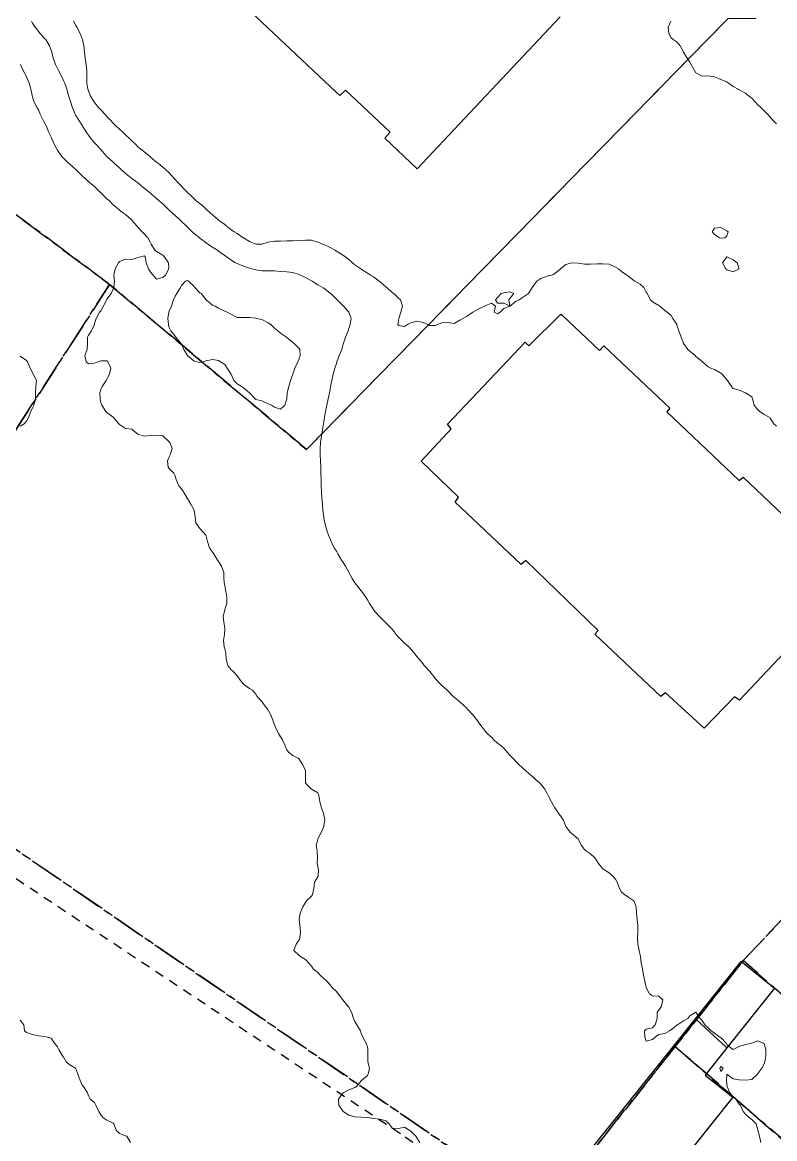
# Model space of a CAD drawing. Header units: centimetres. Extents: x 0 to 642158, y -847 to 649707.
# Drawn here: x 616067.4 to 616128.1, y 621490.6 to 621580.6 of the extents above; entities that cross this region are included whole.
import ezdxf

# ---------------------------------------------------------------- set-up
doc = ezdxf.new("R2010")
doc.units = ezdxf.units.CM
doc.header["$MEASUREMENT"] = 0
doc.linetypes.add('CENTERX2', pattern=[4, 2.5, -0.5, 0.5, -0.5])
doc.linetypes.add('JIS_02_0.7', pattern=[1.35, 0.75, -0.6])
doc.layers.add('SPW_batiments', color=7, linetype='Continuous')
doc.layers.add('SPW_parcellaire cadastral', color=7, linetype='CENTERX2', lineweight=25, true_color=0xff0542)
doc.layers.add('WAL_parcellaire agricole', color=7, linetype='JIS_02_0.7', lineweight=25)
doc.layers.add('WAL_topographie 0.5', color=253, linetype='Continuous', lineweight=20)

msp = doc.modelspace()

# ---------------------------------------------------------------- linework, layer by layer
at = {"layer": 'SPW_batiments'}
for points in [[(616110.808, 621581.099), (616099.272, 621568.823), (616096.651, 621571.308), (616097.101, 621571.782), (616093.476, 621575.165), (616093.02, 621574.746), (616092.73, 621575.021), (616083.55, 621583.701)], [(616131.543, 621532.621), (616125.251, 621525.937), (616124.863, 621526.21), (616122.403, 621523.673), (616119.298, 621526.526), (616118.923, 621526.229), (616113.593, 621531.276), (616113.874, 621531.572), (616108.039, 621537.212), (616107.665, 621536.885), (616102.333, 621541.912), (616102.609, 621542.324), (616099.587, 621545.223), (616102.002, 621547.833), (616101.707, 621548.208), (616107.972, 621554.823), (616108.28, 621554.531), (616110.861, 621557.093), (616110.954, 621557.005)], [(616110.954, 621557.005), (616113.962, 621554.168), (616114.317, 621554.545), (616119.654, 621549.512), (616119.402, 621549.221), (616125.233, 621543.673), (616125.554, 621543.935), (616130.877, 621538.879)], [(616125.415, 621504.84), (616126.293, 621504.138), (616128.092, 621502.701), (616124.25, 621497.891), (616121.718, 621500.233), (616125.404, 621504.848), (616125.415, 621504.84)], [(616122.492, 621495.689), (616124.737, 621493.896), (616114.455, 621481.023), (616113.22, 621482.01), (616112.211, 621482.816), (616109.522, 621484.963), (616119.804, 621497.836), (616121.718, 621500.233), (616121.727, 621500.223), (616124.25, 621497.891), (616122.492, 621495.689)]]:
    msp.add_lwpolyline(points, dxfattribs=at)
at = {"layer": 'SPW_parcellaire cadastral'}
for points in [[(616078.403, 621613.766), (616081.256, 621617.297), (616086.244, 621613.678), (616089.571, 621617.581), (616126.564, 621580.967), (616124.317, 621580.94), (616090.336, 621546.174), (616074.467, 621559.494), (616048.219, 621579.062), (616052.215, 621584.355), (616054.384, 621587.228), (616060.427, 621595.231), (616063.428, 621599.207), (616065.312, 621597.443), (616071.925, 621605.677), (616075.143, 621609.686), (616078.403, 621613.766)], [(616030.504, 621533.084), (616026.112, 621536.006), (615988.806, 621560.982), (615991.83, 621565.447), (615994.056, 621563.919), (616005.271, 621580.479), (616003.035, 621581.993), (616008.225, 621589.67), (616019.203, 621582.014), (616028.8, 621575.322), (616029.416, 621576.105), (616030.649, 621577.672), (616031.659, 621579.378), (616032.66, 621581.07), (616034.161, 621583.607), (616036.519, 621587.592), (616039.23, 621586.023), (616042.392, 621583.574), (616048.219, 621579.062), (616074.467, 621559.494), (616051.746, 621524.303), (616049.297, 621520.51), (616030.504, 621533.084)], [(616074.467, 621559.494), (616090.336, 621546.174), (616124.317, 621580.94)], [(616103.533, 621488.736), (616051.746, 621524.303), (616074.467, 621559.494)], [(616103.533, 621488.736), (616057.078, 621430.82), (616056.186, 621431.425), (616049.586, 621435.905), (616041.372, 621441.481), (616037.414, 621444.167), (616031.988, 621447.851), (616022.872, 621454.039), (615994.658, 621473.191), (615990.935, 621475.719), (615993.178, 621478.971), (615996.45, 621483.713), (615999.555, 621488.215), (616004.215, 621494.971), (616007.423, 621499.621), (616011.931, 621506.158), (616016.407, 621512.647), (616019.339, 621516.898), (616022.615, 621521.647), (616024.809, 621524.823), (616030.504, 621533.084), (616049.297, 621520.51), (616051.746, 621524.303), (616103.533, 621488.736)], [(616134.602, 621514.506), (616125.565, 621504.926), (616120.073, 621497.984), (616109.509, 621484.632)], [(616125.565, 621504.926), (616134.602, 621514.506), (616166.584, 621488.35), (616182.916, 621474.398), (616181.64, 621473.092), (616201.999, 621454.017), (616193.523, 621445.211), (616187.767, 621450.269), (616177.811, 621459.017), (616125.565, 621504.926)], [(616120.073, 621497.984), (616125.565, 621504.926), (616177.811, 621459.017), (616187.767, 621450.269), (616193.523, 621445.211), (616187.86, 621439.329), (616182.366, 621444.083), (616173.14, 621452.066), (616172.224, 621452.859), (616141.743, 621479.233), (616120.073, 621497.984)], [(616141.743, 621479.233), (616137.455, 621474.256), (616167.07, 621449.166), (616169.031, 621447.479), (616178.457, 621439.035), (616183.385, 621434.68), (616176.449, 621427.473), (616168.941, 621433.983), (616166.153, 621436.401), (616162.382, 621439.67), (616144.563, 621455.121), (616135.262, 621463.185), (616109.509, 621484.632), (616120.073, 621497.984), (616141.743, 621479.233)]]:
    msp.add_lwpolyline(points, dxfattribs=at)
at = {"layer": 'WAL_parcellaire agricole'}
msp.add_lwpolyline([(616098.308, 621490.709), (616135.597, 621462.571), (616105.887, 621429.71), (616076.17, 621450.778), (616060.316, 621429.11), (615992.454, 621475.196), (616034.304, 621533.201), (616098.308, 621490.709)], dxfattribs=at)
at = {"layer": 'WAL_topographie 0.5'}
for points in [[(616068.161, 621580.75), (616068.25, 621580.576), (616068.47, 621580.25), (616068.75, 621579.889), (616068.871, 621579.75), (616069.25, 621579.321), (616069.308, 621579.25), (616069.618, 621578.75), (616069.75, 621578.393), (616069.793, 621578.25), (616069.919, 621577.75), (616070.093, 621577.25), (616070.25, 621576.928), (616070.335, 621576.75), (616070.615, 621576.25), (616070.75, 621575.959), (616070.84, 621575.75), (616071.008, 621575.25), (616071.157, 621574.75), (616071.25, 621574.429), (616071.299, 621574.25), (616071.467, 621573.75), (616071.683, 621573.25), (616071.75, 621573.13), (616071.97, 621572.75), (616072.25, 621572.318), (616072.292, 621572.25), (616072.608, 621571.75), (616072.75, 621571.543), (616072.98, 621571.25), (616073.25, 621570.927), (616073.419, 621570.75), (616073.75, 621570.373), (616073.856, 621570.25), (616074.25, 621569.82), (616074.319, 621569.75), (616074.75, 621569.365), (616074.87, 621569.25), (616075.25, 621568.904), (616075.418, 621568.75), (616075.75, 621568.453), (616075.996, 621568.25), (616076.25, 621568.053), (616076.661, 621567.75), (616076.75, 621567.685), (616077.25, 621567.27), (616077.274, 621567.25), (616077.75, 621566.858), (616077.878, 621566.75), (616078.25, 621566.432), (616078.463, 621566.25), (616078.75, 621565.997), (616079.005, 621565.75), (616079.25, 621565.523), (616079.538, 621565.25), (616079.75, 621565.052), (616080.073, 621564.75), (616080.25, 621564.584), (616080.598, 621564.25), (616080.75, 621564.105), (616081.124, 621563.75), (616081.25, 621563.634), (616081.723, 621563.25), (616081.75, 621563.227), (616082.25, 621562.839), (616082.374, 621562.75), (616082.75, 621562.505), (616083.153, 621562.25), (616083.25, 621562.186), (616083.75, 621561.833), (616083.856, 621561.75), (616084.25, 621561.469), (616084.609, 621561.25), (616084.75, 621561.172), (616085.25, 621560.961), (616085.75, 621560.798), (616085.932, 621560.75), (616086.25, 621560.66), (616086.75, 621560.591), (616087.25, 621560.589), (616087.75, 621560.581), (616088.25, 621560.541), (616088.75, 621560.505), (616089.25, 621560.45), (616089.75, 621560.294), (616089.852, 621560.25), (616090.25, 621560.051), (616090.75, 621559.782), (616090.806, 621559.75), (616091.25, 621559.47), (616091.643, 621559.25), (616091.75, 621559.184), (616092.25, 621558.8), (616092.306, 621558.75), (616092.75, 621558.317), (616092.815, 621558.25), (616093.25, 621557.82), (616093.322, 621557.75), (616093.75, 621557.257), (616093.756, 621557.25), (616093.932, 621556.75), (616093.863, 621556.25), (616093.75, 621555.93), (616093.693, 621555.75), (616093.496, 621555.25), (616093.338, 621554.75), (616093.25, 621554.477), (616093.179, 621554.25), (616092.98, 621553.75), (616092.795, 621553.25), (616092.75, 621553.107), (616092.641, 621552.75), (616092.5, 621552.25), (616092.38, 621551.75), (616092.288, 621551.25), (616092.25, 621551.024), (616092.196, 621550.75), (616092.089, 621550.25), (616091.985, 621549.75), (616091.886, 621549.25), (616091.801, 621548.75), (616091.75, 621548.417), (616091.722, 621548.25), (616091.645, 621547.75), (616091.563, 621547.25), (616091.476, 621546.75), (616091.436, 621546.25), (616091.453, 621545.75), (616091.473, 621545.25), (616091.486, 621544.75), (616091.507, 621544.25), (616091.522, 621543.75), (616091.531, 621543.25), (616091.546, 621542.75), (616091.578, 621542.25), (616091.621, 621541.75), (616091.671, 621541.25), (616091.733, 621540.75), (616091.75, 621540.667), (616091.822, 621540.25), (616091.958, 621539.75), (616092.129, 621539.25), (616092.25, 621538.963), (616092.333, 621538.75), (616092.586, 621538.25), (616092.75, 621537.959), (616092.862, 621537.75), (616093.171, 621537.25), (616093.25, 621537.134), (616093.482, 621536.75), (616093.75, 621536.273), (616093.762, 621536.25), (616094.026, 621535.75), (616094.25, 621535.407), (616094.363, 621535.25), (616094.75, 621534.775), (616094.77, 621534.75), (616095.13, 621534.25), (616095.25, 621534.047), (616095.434, 621533.75), (616095.744, 621533.25), (616095.75, 621533.242), (616096.188, 621532.75), (616096.25, 621532.679), (616096.7, 621532.25), (616096.75, 621532.194), (616097.179, 621531.75), (616097.25, 621531.665), (616097.564, 621531.25), (616097.75, 621531.033), (616098.028, 621530.75), (616098.25, 621530.553), (616098.586, 621530.25), (616098.75, 621530.066), (616099.022, 621529.75), (616099.25, 621529.467), (616099.425, 621529.25), (616099.75, 621528.865), (616099.842, 621528.75), (616100.25, 621528.279), (616100.28, 621528.25), (616100.688, 621527.75), (616100.75, 621527.669), (616101.11, 621527.25), (616101.25, 621527.125), (616101.7, 621526.75), (616101.75, 621526.708), (616102.181, 621526.25), (616102.25, 621526.18), (616102.75, 621525.75), (616102.75, 621525.75), (616103.25, 621525.318), (616103.308, 621525.25), (616103.75, 621524.761), (616103.759, 621524.75), (616104.16, 621524.25), (616104.25, 621524.109), (616104.505, 621523.75), (616104.75, 621523.429), (616104.917, 621523.25), (616105.25, 621522.956), (616105.464, 621522.75), (616105.75, 621522.475), (616106.031, 621522.25), (616106.25, 621522.07), (616106.536, 621521.75), (616106.75, 621521.5), (616106.972, 621521.25), (616107.25, 621520.977), (616107.477, 621520.75), (616107.75, 621520.491), (616108.03, 621520.25), (616108.25, 621520.046), (616108.583, 621519.75), (616108.75, 621519.599), (616109.161, 621519.25), (616109.25, 621519.159), (616109.577, 621518.75), (616109.75, 621518.411), (616109.84, 621518.25), (616110.113, 621517.75), (616110.25, 621517.444), (616110.38, 621517.25), (616110.717, 621516.75), (616110.75, 621516.705), (616111.083, 621516.25), (616111.25, 621515.75), (616111.25, 621515.75), (616111.643, 621515.25), (616111.75, 621515.19), (616112.25, 621514.75), (616112.25, 621514.75), (616112.5, 621514.25), (616112.75, 621513.893), (616112.917, 621513.75), (616113.25, 621513.536), (616113.558, 621513.25), (616113.75, 621512.987), (616113.895, 621512.75), (616114.25, 621512.327), (616114.375, 621512.25), (616114.75, 621512.019), (616115.042, 621511.75), (616115.25, 621511.487), (616115.4, 621511.25), (616115.583, 621510.75), (616115.75, 621510.45), (616116, 621510.25), (616116.25, 621510.062), (616116.75, 621509.75), (616116.75, 621509.75), (616116.93, 621509.25), (616116.946, 621508.75), (616117, 621508.25), (616117.071, 621507.75), (616117.073, 621507.25), (616117.05, 621506.75), (616117.058, 621506.25), (616117.167, 621505.75), (616117.25, 621505.35), (616117.269, 621505.25), (616117.339, 621504.75), (616117.439, 621504.25), (616117.532, 621503.75), (616117.641, 621503.25), (616117.75, 621502.75), (616117.75, 621502.75), (616118.013, 621502.25), (616118.25, 621502.07), (616118.75, 621502.05), (616119.078, 621501.75), (616118.969, 621501.25), (616118.75, 621500.932), (616118.632, 621500.75), (616118.621, 621500.25), (616118.457, 621499.75), (616118.25, 621499.493), (616117.75, 621499.378), (616117.607, 621499.25), (616117.618, 621498.75), (616117.75, 621498.424), (616118.25, 621498.567), (616118.47, 621498.75), (616118.75, 621498.969), (616119.25, 621499.029), (616119.615, 621499.25), (616119.75, 621499.33), (616120.25, 621499.74), (616120.264, 621499.75), (616120.75, 621500.071), (616121.089, 621500.25), (616121.25, 621500.455), (616121.75, 621500.75), (616121.75, 621500.75), (616121.75, 621500.75), (616122.096, 621500.25), (616122.25, 621500.096), (616122.475, 621499.75), (616122.75, 621499.488), (616122.977, 621499.25), (616123.25, 621499.074), (616123.69, 621498.75), (616123.75, 621498.713), (616124.182, 621498.25), (616124.25, 621498.139), (616124.727, 621497.75), (616124.75, 621497.737), (616124.765, 621497.75), (616125.25, 621497.979), (616125.75, 621498.151), (616126.219, 621498.25), (616126.25, 621498.263), (616126.75, 621498.447), (616127.167, 621498.25), (616127.25, 621498.198), (616127.381, 621497.75), (616127.379, 621497.25), (616127.299, 621496.75), (616127.25, 621496.598), (616127.06, 621496.25), (616126.75, 621495.802), (616126.72, 621495.75), (616126.25, 621495.323), (616125.75, 621495.283), (616125.25, 621495.292), (616124.75, 621495.386), (616124.25, 621495.75), (616124.213, 621495.25), (616124.25, 621494.938), (616124.274, 621494.75), (616124.493, 621494.25), (616124.75, 621493.94), (616124.962, 621493.75), (616125.25, 621493.345), (616125.333, 621493.25), (616125.553, 621492.75), (616125.75, 621492.523), (616126.05, 621492.25), (616126.25, 621492.104), (616126.595, 621491.75), (616126.738, 621491.25), (616126.75, 621491.214), (616126.875, 621490.75), (616126.983, 621490.25)], [(616071.544, 621580.75), (616071.75, 621580.389), (616071.825, 621580.25), (616072.083, 621579.75), (616072.25, 621579.329), (616072.281, 621579.25), (616072.373, 621578.75), (616072.434, 621578.25), (616072.495, 621577.75), (616072.564, 621577.25), (616072.633, 621576.75), (616072.632, 621576.25), (616072.617, 621575.75), (616072.7, 621575.25), (616072.75, 621575.116), (616072.9, 621574.75), (616073.197, 621574.25), (616073.25, 621574.176), (616073.603, 621573.75), (616073.75, 621573.585), (616074.07, 621573.25), (616074.25, 621573.043), (616074.532, 621572.75), (616074.75, 621572.52), (616075.029, 621572.25), (616075.25, 621572.034), (616075.568, 621571.75), (616075.75, 621571.58), (616076.089, 621571.25), (616076.25, 621571.088), (616076.598, 621570.75), (616076.75, 621570.612), (616077.191, 621570.25), (616077.25, 621570.199), (616077.75, 621569.782), (616077.787, 621569.75), (616078.25, 621569.363), (616078.395, 621569.25), (616078.75, 621568.967), (616079.008, 621568.75), (616079.25, 621568.516), (616079.491, 621568.25), (616079.75, 621567.964), (616079.934, 621567.75), (616080.25, 621567.418), (616080.42, 621567.25), (616080.75, 621566.925), (616080.933, 621566.75), (616081.25, 621566.438), (616081.457, 621566.25), (616081.75, 621566.019), (616082.055, 621565.75), (616082.25, 621565.579), (616082.599, 621565.25), (616082.75, 621565.112), (616083.176, 621564.75), (616083.25, 621564.695), (616083.75, 621564.32), (616083.836, 621564.25), (616084.25, 621563.933), (616084.508, 621563.75), (616084.75, 621563.598), (616085.246, 621563.25), (616085.25, 621563.247), (616085.75, 621562.961), (616086.25, 621562.75), (616086.75, 621562.75), (616087.25, 621562.897), (616087.75, 621562.981), (616088.25, 621562.996), (616088.75, 621563.009), (616089.25, 621563.027), (616089.75, 621563.044), (616090.25, 621563.074), (616090.75, 621563.062), (616091.25, 621562.918), (616091.644, 621562.75), (616091.75, 621562.705), (616092.25, 621562.484), (616092.641, 621562.25), (616092.75, 621562.192), (616093.25, 621561.897), (616093.443, 621561.75), (616093.75, 621561.507), (616094.043, 621561.25), (616094.25, 621561.086), (616094.726, 621560.75), (616094.75, 621560.733), (616095.25, 621560.413), (616095.504, 621560.25), (616095.75, 621560.096), (616096.212, 621559.75), (616096.25, 621559.719), (616096.75, 621559.302), (616096.817, 621559.25), (616097.25, 621558.837), (616097.387, 621558.75), (616097.75, 621558.378), (616097.935, 621558.25), (616098.089, 621557.75), (616097.96, 621557.25), (616097.776, 621556.75), (616097.75, 621556.583), (616097.722, 621556.25), (616097.75, 621556.187), (616098.25, 621556.091), (616098.5, 621556.25), (616098.75, 621556.402), (616099.25, 621556.517), (616099.75, 621556.435), (616100.135, 621556.25), (616100.25, 621556.179), (616100.75, 621556.178), (616100.9, 621556.25), (616101.25, 621556.39), (616101.75, 621556.417), (616102.25, 621556.35), (616102.75, 621556.639), (616102.95, 621556.75), (616103.25, 621556.895), (616103.75, 621557.25), (616103.75, 621557.25), (616104.25, 621557.516), (616104.691, 621557.75), (616104.75, 621557.779), (616105.25, 621557.987), (616105.596, 621557.75), (616105.472, 621557.25), (616105.75, 621557.125), (616105.967, 621557.25), (616106.25, 621557.559), (616106.75, 621557.75), (616106.25, 621557.985), (616105.75, 621557.972), (616105.583, 621558.25), (616105.75, 621558.429), (616106.05, 621558.75), (616106.25, 621558.827), (616106.75, 621558.902), (616107.068, 621558.75), (616106.75, 621558.361), (616106.659, 621558.25), (616106.75, 621557.75), (616107.25, 621558.156), (616107.481, 621558.25), (616107.75, 621558.434), (616108.25, 621558.75), (616108.25, 621558.75), (616108.536, 621559.25), (616108.75, 621559.536), (616108.93, 621559.75), (616109.25, 621559.972), (616109.75, 621560.15), (616110.114, 621560.25), (616110.25, 621560.293), (616110.75, 621560.667), (616110.833, 621560.75), (616111.25, 621561.107), (616111.75, 621561.25), (616111.75, 621561.25), (616111.75, 621561.25), (616112.25, 621561.21), (616112.75, 621561.123), (616113.25, 621561.13), (616113.75, 621561.162), (616114.25, 621561.15), (616114.75, 621561.129), (616115.25, 621560.895), (616115.5, 621560.75), (616115.75, 621560.536), (616116.179, 621560.25), (616116.25, 621560.179), (616116.75, 621559.806), (616116.821, 621559.75), (616117.25, 621559.519), (616117.554, 621559.25), (616117.75, 621558.875), (616117.81, 621558.75), (616118.096, 621558.25), (616118.25, 621558.083), (616118.75, 621557.798), (616118.833, 621557.75), (616119.25, 621557.393), (616119.417, 621557.25), (616119.75, 621557), (616119.888, 621556.75), (616120.198, 621556.25), (616120.25, 621556.125), (616120.382, 621555.75), (616120.559, 621555.25), (616120.736, 621554.75), (616120.75, 621554.725), (616121.102, 621554.25), (616121.25, 621554.117), (616121.69, 621553.75), (616121.75, 621553.687), (616122.25, 621553.269), (616122.276, 621553.25), (616122.75, 621552.841), (616122.95, 621552.75), (616123.25, 621552.63), (616123.75, 621552.322), (616123.857, 621552.25), (616124.25, 621551.792), (616124.283, 621551.75), (616124.614, 621551.25), (616124.75, 621551.083), (616125.25, 621550.954), (616125.75, 621550.75), (616125.75, 621550.75), (616126.25, 621550.417), (616126.322, 621550.25), (616126.435, 621549.75), (616126.75, 621549.381), (616126.9, 621549.25), (616127.25, 621549.009), (616127.719, 621548.75), (616127.75, 621548.694), (616128.036, 621548.25), (616128.25, 621548.062)], [(616119.724, 621580.75), (616119.515, 621580.25), (616119.56, 621579.75), (616119.75, 621579.406), (616119.917, 621579.25), (616120.25, 621579.058), (616120.466, 621578.75), (616120.75, 621578.273), (616120.761, 621578.25), (616121.052, 621577.75), (616121.25, 621577.446), (616121.367, 621577.25), (616121.634, 621576.75), (616121.75, 621576.578), (616122.25, 621576.307), (616122.75, 621576.341), (616123.25, 621576.25), (616123.25, 621576.25), (616123.75, 621576.045), (616124.25, 621575.836), (616124.389, 621575.75), (616124.75, 621575.467), (616125.167, 621575.25), (616125.25, 621575.2), (616125.75, 621574.94), (616125.972, 621574.75), (616126.25, 621574.528), (616126.495, 621574.25), (616126.75, 621573.979), (616127.012, 621573.75), (616127.25, 621573.506), (616127.526, 621573.25), (616127.75, 621572.993), (616127.961, 621572.75), (616128.25, 621572.453)], [(616067.269, 621577.25), (616067.5, 621576.75), (616067.75, 621576.264), (616067.756, 621576.25), (616067.972, 621575.75), (616068.11, 621575.25), (616068.216, 621574.75), (616068.25, 621574.641), (616068.361, 621574.25), (616068.61, 621573.75), (616068.75, 621573.527), (616068.866, 621573.25), (616069.1, 621572.75), (616069.25, 621572.486), (616069.364, 621572.25), (616069.572, 621571.75), (616069.75, 621571.367), (616069.799, 621571.25), (616070.022, 621570.75), (616070.25, 621570.338), (616070.308, 621570.25), (616070.677, 621569.75), (616070.75, 621569.677), (616071.185, 621569.25), (616071.25, 621569.19), (616071.75, 621568.764), (616071.764, 621568.75), (616072.25, 621568.257), (616072.257, 621568.25), (616072.75, 621567.79), (616072.803, 621567.75), (616073.25, 621567.401), (616073.414, 621567.25), (616073.75, 621566.898), (616073.901, 621566.75), (616074.25, 621566.406), (616074.442, 621566.25), (616074.75, 621565.93), (616074.954, 621565.75), (616075.25, 621565.49), (616075.574, 621565.25), (616075.75, 621565.127), (616076.175, 621564.75), (616076.25, 621564.677), (616076.63, 621564.25), (616076.75, 621564.106), (616077.083, 621563.75), (616077.25, 621563.58), (616077.537, 621563.25), (616077.75, 621562.839), (616077.818, 621562.75), (616078.103, 621562.25), (616078.25, 621562.164), (616078.75, 621561.858), (616078.861, 621561.75), (616079.202, 621561.25), (616079.237, 621560.75), (616078.981, 621560.25), (616078.75, 621560.043), (616078.25, 621559.917), (616077.982, 621560.25), (616077.75, 621560.494), (616077.598, 621560.75), (616077.423, 621561.25), (616077.322, 621561.75), (616077.25, 621561.794), (616077.1, 621561.75), (616076.75, 621561.667), (616076.25, 621561.509), (616075.75, 621561.521), (616075.25, 621561.347), (616075.177, 621561.25), (616074.902, 621560.75), (616074.794, 621560.25), (616074.849, 621559.75), (616074.808, 621559.25), (616074.75, 621559.148), (616074.576, 621558.75), (616074.25, 621558.31), (616074.211, 621558.25), (616073.98, 621557.75), (616073.75, 621557.377), (616073.659, 621557.25), (616073.38, 621556.75), (616073.25, 621556.341), (616073.232, 621556.25), (616072.996, 621555.75), (616072.75, 621555.413), (616072.681, 621555.25), (616072.678, 621554.75), (616072.648, 621554.25), (616072.457, 621553.75), (616072.565, 621553.25), (616072.75, 621553.083), (616073.25, 621553.15), (616073.515, 621553.25), (616073.75, 621553.339), (616074.25, 621553.323), (616074.333, 621553.25), (616074.555, 621552.75), (616074.465, 621552.25), (616074.25, 621551.838), (616074.179, 621551.75), (616073.863, 621551.25), (616073.75, 621551.013), (616073.665, 621550.75), (616073.694, 621550.25), (616073.75, 621549.958), (616073.831, 621549.75), (616074.159, 621549.25), (616074.25, 621549.155), (616074.75, 621548.775), (616074.783, 621548.75), (616075.202, 621548.25), (616075.25, 621548.179), (616075.75, 621547.868), (616076.25, 621547.821), (616076.321, 621547.75), (616076.75, 621547.397), (616077.25, 621547.25), (616077.75, 621547.313), (616078.25, 621547.323), (616078.75, 621547.263), (616078.783, 621547.25), (616079.25, 621546.813), (616079.333, 621546.75), (616079.5, 621546.25), (616079.345, 621545.75), (616079.25, 621545.528), (616079.141, 621545.25), (616079.191, 621544.75), (616079.25, 621544.667), (616079.635, 621544.25), (616079.75, 621544.036), (616079.833, 621543.75), (616080.036, 621543.25), (616080.25, 621542.985), (616080.432, 621542.75), (616080.731, 621542.25), (616080.75, 621542.212), (616081.011, 621541.75), (616081.25, 621541.327), (616081.286, 621541.25), (616081.375, 621540.75), (616081.429, 621540.25), (616081.75, 621539.8), (616081.8, 621539.75), (616082.231, 621539.25), (616082.25, 621539.187), (616082.367, 621538.75), (616082.528, 621538.25), (616082.75, 621537.897), (616082.875, 621537.75), (616083.171, 621537.25), (616083.25, 621537.135), (616083.5, 621536.75), (616083.672, 621536.25), (616083.687, 621535.75), (616083.738, 621535.25), (616083.75, 621535.194), (616083.848, 621534.75), (616083.926, 621534.25), (616083.927, 621533.75), (616083.769, 621533.25), (616083.75, 621533.188), (616083.625, 621532.75), (616083.687, 621532.25), (616083.75, 621531.75), (616083.75, 621531.75), (616083.75, 621531.75), (616083.718, 621531.25), (616083.661, 621530.75), (616083.712, 621530.25), (616083.75, 621530.083), (616083.827, 621529.75), (616083.875, 621529.25), (616084.011, 621528.75), (616084.25, 621528.406), (616084.417, 621528.25), (616084.75, 621527.917), (616084.85, 621527.75), (616085.222, 621527.25), (616085.25, 621527.225), (616085.75, 621526.889), (616085.977, 621526.75), (616086.25, 621526.417), (616086.357, 621526.25), (616086.75, 621525.827), (616086.796, 621525.75), (616087.173, 621525.25), (616087.25, 621525.125), (616087.464, 621524.75), (616087.655, 621524.25), (616087.75, 621523.958), (616087.836, 621523.75), (616088.088, 621523.25), (616088.25, 621522.989), (616088.417, 621522.75), (616088.613, 621522.25), (616088.75, 621521.927), (616088.9, 621521.75), (616089.25, 621521.481), (616089.679, 621521.25), (616089.75, 621521.179), (616090.023, 621520.75), (616090.25, 621520.295), (616090.274, 621520.25), (616090.25, 621519.75), (616090.25, 621519.25), (616090.75, 621518.75), (616090.75, 621518.75), (616091.25, 621518.464), (616091.333, 621518.25), (616091.414, 621517.75), (616091.563, 621517.25), (616091.734, 621516.75), (616091.75, 621516.65), (616091.818, 621516.25), (616091.75, 621515.821), (616091.735, 621515.75), (616091.532, 621515.25), (616091.269, 621514.75), (616091.25, 621514.683), (616091.109, 621514.25), (616091.192, 621513.75), (616091.224, 621513.25), (616091.199, 621512.75), (616091.25, 621512.5), (616091.3, 621512.25), (616091.282, 621511.75), (616091.25, 621511.687), (616090.991, 621511.25), (616090.933, 621510.75), (616090.837, 621510.25), (616090.75, 621510.132), (616090.344, 621509.75), (616090.25, 621509.625), (616090.046, 621509.25), (616089.844, 621508.75), (616089.75, 621508.25), (616089.8, 621507.75), (616089.865, 621507.25), (616089.808, 621506.75), (616089.75, 621506.6), (616089.516, 621506.25), (616089.327, 621505.75), (616089.75, 621505.327), (616089.85, 621505.25), (616090.25, 621505), (616090.5, 621504.75), (616090.75, 621504.464), (616090.893, 621504.25), (616091.25, 621503.972), (616091.444, 621503.75), (616091.75, 621503.479), (616091.993, 621503.25), (616092.25, 621502.957), (616092.417, 621502.75), (616092.75, 621502.426), (616092.891, 621502.25), (616093.25, 621501.779), (616093.272, 621501.75), (616093.677, 621501.25), (616093.75, 621501.155), (616093.977, 621500.75), (616094.145, 621500.25), (616094.25, 621500.021), (616094.401, 621499.75), (616094.69, 621499.25), (616094.75, 621499.031), (616094.895, 621498.75), (616095.153, 621498.25), (616095.25, 621497.95), (616095.301, 621497.75), (616095.283, 621497.25), (616095.292, 621496.75), (616095.417, 621496.25), (616095.315, 621495.75), (616095.25, 621495.65), (616094.788, 621495.25), (616094.75, 621495.222), (616094.381, 621494.75), (616094.25, 621494.693), (616093.75, 621494.492), (616093.297, 621494.25), (616093.25, 621494.21), (616092.913, 621493.75), (616092.957, 621493.25), (616093.25, 621492.814), (616093.311, 621492.75), (616093.75, 621492.44), (616094.25, 621492.313), (616094.75, 621492.299), (616095.25, 621492.25), (616095.25, 621492.25), (616095.75, 621492.169), (616096.25, 621492.131), (616096.75, 621491.988), (616097.006, 621491.75), (616097.25, 621491.411), (616097.75, 621491.375), (616098.25, 621491.486), (616098.621, 621491.25), (616098.75, 621491.162), (616099.17, 621490.75), (616099.25, 621490.629), (616099.49, 621490.25)], [(616124.083, 621563.25), (616123.75, 621563.22), (616123.639, 621563.25), (616123.25, 621563.519), (616123.05, 621563.75), (616123.25, 621564.023), (616123.75, 621564.083), (616124.25, 621563.827), (616124.361, 621563.75), (616124.25, 621563.417), (616124.083, 621563.25)], [(616125.225, 621560.75), (616124.75, 621560.524), (616124.25, 621560.684), (616124.17, 621560.75), (616123.901, 621561.25), (616124.25, 621561.734), (616124.75, 621561.478), (616125.068, 621561.25), (616125.225, 621560.75)], [(616088.583, 621549.75), (616088.25, 621549.438), (616087.75, 621549.592), (616087.519, 621549.75), (616087.25, 621549.871), (616086.75, 621550.098), (616086.25, 621550.217), (616086.2, 621550.25), (616085.75, 621550.75), (616085.75, 621550.75), (616085.25, 621551.143), (616085.114, 621551.25), (616084.75, 621551.472), (616084.472, 621551.75), (616084.271, 621552.25), (616084.25, 621552.283), (616083.958, 621552.75), (616083.75, 621553.028), (616083.417, 621553.25), (616083.25, 621553.355), (616082.75, 621553.434), (616082.25, 621553.325), (616082, 621553.25), (616081.75, 621553.19), (616081.536, 621553.25), (616081.25, 621553.341), (616080.75, 621553.75), (616080.75, 621553.75), (616080.462, 621554.25), (616080.25, 621554.673), (616080.21, 621554.75), (616079.806, 621555.25), (616079.75, 621555.313), (616079.388, 621555.75), (616079.25, 621556.083), (616079.202, 621556.25), (616079.162, 621556.75), (616079.242, 621557.25), (616079.25, 621557.279), (616079.45, 621557.75), (616079.609, 621558.25), (616079.75, 621558.55), (616079.893, 621558.75), (616080.185, 621559.25), (616080.25, 621559.417), (616080.583, 621559.75), (616080.75, 621559.818), (616080.813, 621559.75), (616081.25, 621559.346), (616081.324, 621559.25), (616081.75, 621558.824), (616081.846, 621558.75), (616082.25, 621558.25), (616082.25, 621558.25), (616082.75, 621557.821), (616082.964, 621557.75), (616083.25, 621557.568), (616083.75, 621557.35), (616083.938, 621557.25), (616084.25, 621557.083), (616084.75, 621556.821), (616085.25, 621556.829), (616085.75, 621556.813), (616086.25, 621556.762), (616086.321, 621556.75), (616086.75, 621556.653), (616087.25, 621556.408), (616087.457, 621556.25), (616087.75, 621555.957), (616088.023, 621555.75), (616088.25, 621555.55), (616088.719, 621555.25), (616088.75, 621555.217), (616089.25, 621554.806), (616089.309, 621554.75), (616089.75, 621554.333), (616089.8, 621554.25), (616089.833, 621553.75), (616089.75, 621553.477), (616089.641, 621553.25), (616089.411, 621552.75), (616089.25, 621552.25), (616089.25, 621552.25), (616089.056, 621551.75), (616088.912, 621551.25), (616088.796, 621550.75), (616088.75, 621550.25), (616088.75, 621550.25), (616088.583, 621549.75)], [(616067.25, 621553.71), (616067.75, 621553.35), (616067.843, 621553.25), (616068.068, 621552.75), (616068.25, 621552.375), (616068.3, 621552.25), (616068.567, 621551.75), (616068.527, 621551.25), (616068.5, 621550.75), (616068.489, 621550.25), (616068.34, 621549.75), (616068.25, 621549.545), (616068.122, 621549.25), (616067.925, 621548.75), (616067.75, 621548.449), (616067.566, 621548.25), (616067.25, 621548.044)], [(616067.25, 621500.118), (616067.554, 621499.75), (616067.611, 621499.25), (616067.75, 621499.111), (616068.25, 621498.95), (616068.75, 621498.863), (616069.25, 621498.788), (616069.417, 621498.75), (616069.75, 621498.667), (616070.028, 621498.25), (616070.25, 621497.964), (616070.375, 621497.75), (616070.667, 621497.25), (616070.75, 621497.135), (616070.968, 621496.75), (616071.25, 621496.5), (616071.714, 621496.25), (616071.75, 621496.187), (616071.909, 621495.75), (616072.083, 621495.25), (616072.25, 621494.865), (616072.365, 621494.75), (616072.673, 621494.25), (616072.75, 621494), (616072.893, 621493.75), (616073.25, 621493.472), (616073.35, 621493.25), (616073.6, 621492.75), (616073.75, 621492.477), (616073.917, 621492.25), (616074.25, 621492.033), (616074.75, 621491.813), (616074.8, 621491.75), (616075, 621491.25), (616075.25, 621490.969), (616075.75, 621490.785), (616075.85, 621490.75), (616076.143, 621490.25)], [(616123.75, 621495.985), (616123.946, 621496.25), (616123.75, 621496.375), (616123.688, 621496.25), (616123.75, 621495.985)]]:
    msp.add_lwpolyline(points, dxfattribs=at)

doc.saveas('drawing.dxf')
